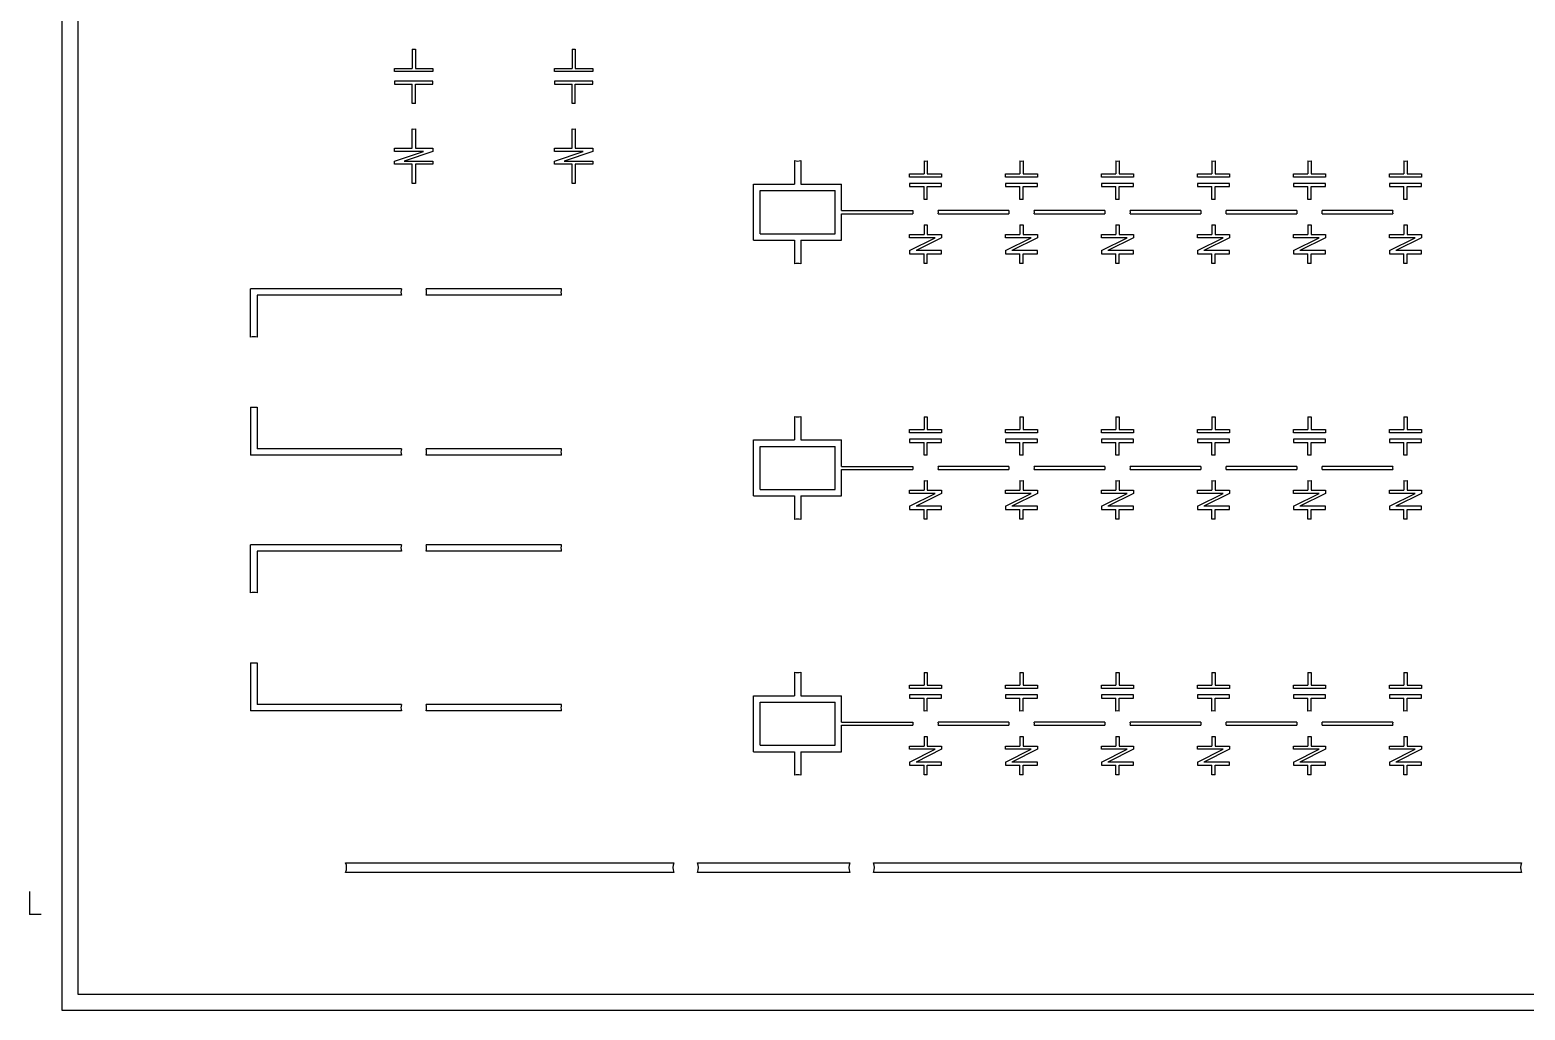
# Model space of a CAD drawing. Header units: millimetres. Extents: x -148 to 776, y -1047 to -448.
# Drawn here: x -148.3 to 319.1, y -1047.4 to -740.8 of the extents above; entities that cross this region are included whole.
import ezdxf

# ---------------------------------------------------------------- set-up
doc = ezdxf.new("R2010")
doc.units = ezdxf.units.MM
doc.header["$PDSIZE"] = -1

msp = doc.modelspace()

# ---------------------------------------------------------------- linework, layer by layer
at = {"color": 7, "linetype": 'Continuous', "lineweight": 25}
for p, q in [((-138.32, -447.82), (-138.32, -1047.42)), ((-133.32, -452.82), (-133.32, -1042.42)), ((-28.82, -746.78), (-28.82, -752.82)), ((-27.82, -746.78), (-27.82, -752.82)), ((21.18, -746.78), (21.18, -752.82)), ((22.18, -746.78), (22.18, -752.82)), ((-34.32, -752.82), (-28.82, -752.82)), ((-34.32, -753.82), (-34.32, -752.82)), ((-22.32, -753.82), (-34.32, -753.82)), ((-34.32, -756.82), (-34.32, -757.82)), ((-22.32, -756.82), (-34.32, -756.82)), ((-27.82, -752.82), (-22.32, -752.82)), ((-22.32, -752.82), (-22.32, -753.82)), ((-22.32, -757.82), (-22.32, -756.82)), ((15.68, -753.82), (15.68, -752.82)), ((15.68, -752.82), (21.18, -752.82)), ((27.68, -753.82), (15.68, -753.82)), ((27.68, -756.82), (15.68, -756.82)), ((15.68, -756.82), (15.68, -757.82)), ((22.18, -752.82), (27.68, -752.82)), ((27.68, -752.82), (27.68, -753.82)), ((27.68, -757.82), (27.68, -756.82)), ((-34.32, -757.82), (-28.82, -757.82)), ((-28.82, -763.85), (-28.82, -757.82)), ((-27.82, -757.82), (-22.32, -757.82)), ((-27.82, -763.85), (-27.82, -757.82)), ((15.68, -757.82), (21.18, -757.82)), ((21.18, -763.85), (21.18, -757.82)), ((22.18, -757.82), (27.68, -757.82)), ((22.18, -763.85), (22.18, -757.82)), ((-28.82, -777.82), (-28.82, -771.78)), ((-27.82, -771.78), (-27.82, -777.82)), ((21.18, -777.82), (21.18, -771.78)), ((22.18, -771.78), (22.18, -777.82)), ((-34.32, -778.82), (-34.32, -777.82)), ((-34.32, -777.82), (-28.82, -777.82)), ((-34.32, -781.82), (-25.32, -778.82)), ((-25.32, -778.82), (-34.32, -778.82)), ((-22.32, -778.82), (-31.32, -781.82)), ((-27.82, -777.82), (-22.32, -777.82)), ((-22.32, -777.82), (-22.32, -778.82)), ((15.68, -778.82), (15.68, -777.82)), ((15.68, -777.82), (21.18, -777.82)), ((15.68, -781.82), (24.68, -778.82)), ((24.68, -778.82), (15.68, -778.82)), ((27.68, -778.82), (18.68, -781.82)), ((22.18, -777.82), (27.68, -777.82)), ((27.68, -777.82), (27.68, -778.82)), ((-34.32, -782.82), (-34.32, -781.82)), ((-28.82, -782.82), (-34.32, -782.82)), ((-31.32, -781.82), (-22.32, -781.82)), ((-28.82, -788.85), (-28.82, -782.82)), ((-22.32, -782.82), (-27.82, -782.82)), ((-27.82, -782.82), (-27.82, -788.85)), ((-22.32, -781.82), (-22.32, -782.82)), ((15.68, -782.82), (15.68, -781.82)), ((21.18, -782.82), (15.68, -782.82)), ((18.68, -781.82), (27.68, -781.82)), ((21.18, -788.85), (21.18, -782.82)), ((27.68, -782.82), (22.18, -782.82)), ((22.18, -782.82), (22.18, -788.85)), ((27.68, -781.82), (27.68, -782.82)), ((90.68, -781.69), (90.68, -789.07)), ((92.68, -781.69), (92.68, -789.07)), ((131.18, -781.78), (131.18, -785.82)), ((132.18, -781.78), (132.18, -785.82)), ((161.18, -781.78), (161.18, -785.82)), ((162.18, -781.78), (162.18, -785.82)), ((191.18, -781.78), (191.18, -785.82)), ((192.18, -781.78), (192.18, -785.82)), ((221.18, -781.78), (221.18, -785.82)), ((222.18, -781.78), (222.18, -785.82)), ((251.18, -781.78), (251.18, -785.82)), ((252.18, -781.78), (252.18, -785.82)), ((281.18, -781.78), (281.18, -785.82)), ((282.18, -781.78), (282.18, -785.82)), ((77.93, -806.57), (77.93, -789.07)), ((77.93, -789.07), (90.68, -789.07)), ((92.68, -789.07), (105.43, -789.07)), ((105.43, -797.32), (105.43, -789.07)), ((126.68, -786.82), (126.68, -785.82)), ((126.68, -785.82), (131.18, -785.82)), ((136.68, -786.82), (126.68, -786.82)), ((136.68, -788.82), (126.68, -788.82)), ((126.68, -788.82), (126.68, -789.82)), ((126.68, -789.82), (131.18, -789.82)), ((131.18, -793.85), (131.18, -789.82)), ((132.18, -785.82), (136.68, -785.82)), ((132.18, -789.82), (136.68, -789.82)), ((132.18, -793.85), (132.18, -789.82)), ((136.68, -785.82), (136.68, -786.82)), ((136.68, -789.82), (136.68, -788.82)), ((156.68, -786.82), (156.68, -785.82)), ((156.68, -785.82), (161.18, -785.82)), ((166.68, -786.82), (156.68, -786.82)), ((166.68, -788.82), (156.68, -788.82)), ((156.68, -788.82), (156.68, -789.82)), ((156.68, -789.82), (161.18, -789.82)), ((161.18, -793.85), (161.18, -789.82)), ((162.18, -785.82), (166.68, -785.82)), ((162.18, -789.82), (166.68, -789.82)), ((162.18, -793.85), (162.18, -789.82)), ((166.68, -785.82), (166.68, -786.82)), ((166.68, -789.82), (166.68, -788.82)), ((186.68, -785.82), (191.18, -785.82)), ((186.68, -786.82), (186.68, -785.82)), ((196.68, -786.82), (186.68, -786.82)), ((196.68, -788.82), (186.68, -788.82)), ((186.68, -788.82), (186.68, -789.82)), ((186.68, -789.82), (191.18, -789.82)), ((191.18, -793.85), (191.18, -789.82)), ((192.18, -785.82), (196.68, -785.82)), ((192.18, -789.82), (196.68, -789.82)), ((192.18, -793.85), (192.18, -789.82)), ((196.68, -785.82), (196.68, -786.82)), ((196.68, -789.82), (196.68, -788.82)), ((216.68, -786.82), (216.68, -785.82)), ((216.68, -785.82), (221.18, -785.82)), ((226.68, -786.82), (216.68, -786.82)), ((216.68, -788.82), (216.68, -789.82)), ((226.68, -788.82), (216.68, -788.82)), ((216.68, -789.82), (221.18, -789.82)), ((221.18, -793.85), (221.18, -789.82)), ((222.18, -785.82), (226.68, -785.82)), ((222.18, -789.82), (226.68, -789.82)), ((222.18, -793.85), (222.18, -789.82)), ((226.68, -785.82), (226.68, -786.82)), ((226.68, -789.82), (226.68, -788.82)), ((246.68, -786.82), (246.68, -785.82)), ((246.68, -785.82), (251.18, -785.82)), ((256.68, -786.82), (246.68, -786.82)), ((256.68, -788.82), (246.68, -788.82)), ((246.68, -788.82), (246.68, -789.82)), ((246.68, -789.82), (251.18, -789.82)), ((251.18, -793.85), (251.18, -789.82)), ((252.18, -785.82), (256.68, -785.82)), ((252.18, -789.82), (256.68, -789.82)), ((252.18, -793.85), (252.18, -789.82)), ((256.68, -785.82), (256.68, -786.82)), ((256.68, -789.82), (256.68, -788.82)), ((276.68, -786.82), (276.68, -785.82)), ((276.68, -785.82), (281.18, -785.82)), ((286.68, -786.82), (276.68, -786.82)), ((276.68, -788.82), (276.68, -789.82)), ((286.68, -788.82), (276.68, -788.82)), ((276.68, -789.82), (281.18, -789.82)), ((281.18, -793.85), (281.18, -789.82)), ((282.18, -785.82), (286.68, -785.82)), ((282.18, -789.82), (286.68, -789.82)), ((282.18, -793.85), (282.18, -789.82)), ((286.68, -785.82), (286.68, -786.82)), ((286.68, -789.82), (286.68, -788.82)), ((79.93, -791.07), (103.43, -791.07)), ((79.93, -804.57), (79.93, -791.07)), ((103.43, -804.57), (103.43, -791.07)), ((105.43, -797.32), (127.72, -797.32)), ((105.43, -798.32), (127.72, -798.32)), ((105.43, -806.57), (105.43, -798.32)), ((157.72, -797.32), (135.65, -797.32)), ((135.65, -798.32), (157.72, -798.32)), ((187.72, -797.32), (165.65, -797.32)), ((165.65, -798.32), (187.72, -798.32)), ((217.72, -797.32), (195.65, -797.32)), ((195.65, -798.32), (217.72, -798.32)), ((247.72, -797.32), (225.65, -797.32)), ((225.65, -798.32), (247.72, -798.32)), ((277.72, -797.32), (255.65, -797.32)), ((255.65, -798.32), (277.72, -798.32)), ((131.18, -801.78), (131.18, -804.82)), ((132.18, -801.78), (132.18, -804.82)), ((161.18, -801.78), (161.18, -804.82)), ((162.18, -801.78), (162.18, -804.82)), ((191.18, -801.78), (191.18, -804.82)), ((192.18, -801.78), (192.18, -804.82)), ((221.18, -801.78), (221.18, -804.82)), ((222.18, -801.78), (222.18, -804.82)), ((251.18, -801.78), (251.18, -804.82)), ((252.18, -801.78), (252.18, -804.82)), ((281.18, -801.78), (281.18, -804.82)), ((282.18, -801.78), (282.18, -804.82)), ((77.93, -806.57), (90.68, -806.57)), ((79.93, -804.57), (103.43, -804.57)), ((90.68, -806.57), (90.68, -813.94)), ((92.68, -806.57), (105.43, -806.57)), ((92.68, -806.57), (92.68, -813.94)), ((126.68, -805.82), (126.68, -804.82)), ((126.68, -804.82), (131.18, -804.82)), ((126.68, -809.82), (134.68, -805.82)), ((134.68, -805.82), (126.68, -805.82)), ((136.68, -805.82), (128.68, -809.82)), ((132.18, -804.82), (136.68, -804.82)), ((136.68, -804.82), (136.68, -805.82)), ((156.68, -805.82), (156.68, -804.82)), ((156.68, -804.82), (161.18, -804.82)), ((156.68, -809.82), (164.68, -805.82)), ((164.68, -805.82), (156.68, -805.82)), ((166.68, -805.82), (158.68, -809.82)), ((162.18, -804.82), (166.68, -804.82)), ((166.68, -804.82), (166.68, -805.82)), ((186.68, -805.82), (186.68, -804.82)), ((186.68, -804.82), (191.18, -804.82)), ((186.68, -809.82), (194.68, -805.82)), ((194.68, -805.82), (186.68, -805.82)), ((196.68, -805.82), (188.68, -809.82)), ((192.18, -804.82), (196.68, -804.82)), ((196.68, -804.82), (196.68, -805.82)), ((216.68, -805.82), (216.68, -804.82)), ((216.68, -804.82), (221.18, -804.82)), ((216.68, -809.82), (224.68, -805.82)), ((224.68, -805.82), (216.68, -805.82)), ((226.68, -805.82), (218.68, -809.82)), ((222.18, -804.82), (226.68, -804.82)), ((226.68, -804.82), (226.68, -805.82)), ((246.68, -805.82), (246.68, -804.82)), ((246.68, -804.82), (251.18, -804.82)), ((246.68, -809.82), (254.68, -805.82)), ((254.68, -805.82), (246.68, -805.82)), ((256.68, -805.82), (248.68, -809.82)), ((252.18, -804.82), (256.68, -804.82)), ((256.68, -804.82), (256.68, -805.82)), ((276.68, -805.82), (276.68, -804.82)), ((276.68, -804.82), (281.18, -804.82)), ((276.68, -809.82), (284.68, -805.82)), ((284.68, -805.82), (276.68, -805.82)), ((286.68, -805.82), (278.68, -809.82)), ((282.18, -804.82), (286.68, -804.82)), ((286.68, -804.82), (286.68, -805.82)), ((126.68, -809.82), (126.68, -810.82)), ((126.68, -810.82), (131.18, -810.82)), ((136.68, -809.82), (128.68, -809.82)), ((131.18, -813.85), (131.18, -810.82)), ((132.18, -810.82), (136.68, -810.82)), ((132.18, -813.85), (132.18, -810.82)), ((136.68, -810.82), (136.68, -809.82)), ((156.68, -809.82), (156.68, -810.82)), ((156.68, -810.82), (161.18, -810.82)), ((166.68, -809.82), (158.68, -809.82)), ((161.18, -813.85), (161.18, -810.82)), ((162.18, -810.82), (166.68, -810.82)), ((162.18, -813.85), (162.18, -810.82)), ((166.68, -810.82), (166.68, -809.82)), ((186.68, -809.82), (186.68, -810.82)), ((186.68, -810.82), (191.18, -810.82)), ((196.68, -809.82), (188.68, -809.82)), ((191.18, -813.85), (191.18, -810.82)), ((192.18, -810.82), (196.68, -810.82)), ((192.18, -813.85), (192.18, -810.82)), ((196.68, -810.82), (196.68, -809.82)), ((216.68, -809.82), (216.68, -810.82)), ((216.68, -810.82), (221.18, -810.82)), ((226.68, -809.82), (218.68, -809.82)), ((221.18, -813.85), (221.18, -810.82)), ((222.18, -810.82), (226.68, -810.82)), ((222.18, -813.85), (222.18, -810.82)), ((226.68, -810.82), (226.68, -809.82)), ((246.68, -809.82), (246.68, -810.82)), ((246.68, -810.82), (251.18, -810.82)), ((256.68, -809.82), (248.68, -809.82)), ((251.18, -813.85), (251.18, -810.82)), ((252.18, -810.82), (256.68, -810.82)), ((252.18, -813.85), (252.18, -810.82)), ((256.68, -810.82), (256.68, -809.82)), ((276.68, -809.82), (276.68, -810.82)), ((276.68, -810.82), (281.18, -810.82)), ((286.68, -809.82), (278.68, -809.82)), ((281.18, -813.85), (281.18, -810.82)), ((282.18, -810.82), (286.68, -810.82)), ((282.18, -813.85), (282.18, -810.82)), ((286.68, -810.82), (286.68, -809.82)), ((-32.19, -821.82), (-79.32, -821.82)), ((-79.32, -836.86), (-79.32, -821.82)), ((17.81, -821.82), (-24.44, -821.82)), ((-32.19, -823.82), (-77.32, -823.82)), ((-77.32, -823.82), (-77.32, -836.86)), ((17.81, -823.82), (-24.44, -823.82)), ((-79.32, -858.77), (-79.32, -873.82)), ((-77.32, -858.77), (-77.32, -871.82)), ((90.68, -861.69), (90.68, -869.07)), ((92.68, -861.69), (92.68, -869.07)), ((131.18, -861.78), (131.18, -865.82)), ((132.18, -861.78), (132.18, -865.82)), ((161.18, -861.78), (161.18, -865.82)), ((162.18, -861.78), (162.18, -865.82)), ((191.18, -861.78), (191.18, -865.82)), ((192.18, -861.78), (192.18, -865.82)), ((221.18, -861.78), (221.18, -865.82)), ((222.18, -861.78), (222.18, -865.82)), ((251.18, -861.78), (251.18, -865.82)), ((252.18, -861.78), (252.18, -865.82)), ((281.18, -861.78), (281.18, -865.82)), ((282.18, -861.78), (282.18, -865.82)), ((77.93, -886.57), (77.93, -869.07)), ((77.93, -869.07), (90.68, -869.07)), ((92.68, -869.07), (105.43, -869.07)), ((105.43, -877.32), (105.43, -869.07)), ((126.68, -865.82), (131.18, -865.82)), ((126.68, -866.82), (126.68, -865.82)), ((136.68, -866.82), (126.68, -866.82)), ((136.68, -868.82), (126.68, -868.82)), ((126.68, -868.82), (126.68, -869.82)), ((132.18, -865.82), (136.68, -865.82)), ((136.68, -865.82), (136.68, -866.82)), ((136.68, -869.82), (136.68, -868.82)), ((156.68, -866.82), (156.68, -865.82)), ((156.68, -865.82), (161.18, -865.82)), ((166.68, -866.82), (156.68, -866.82)), ((156.68, -868.82), (156.68, -869.82)), ((166.68, -868.82), (156.68, -868.82)), ((162.18, -865.82), (166.68, -865.82)), ((166.68, -865.82), (166.68, -866.82)), ((166.68, -869.82), (166.68, -868.82)), ((186.68, -866.82), (186.68, -865.82)), ((186.68, -865.82), (191.18, -865.82)), ((196.68, -866.82), (186.68, -866.82)), ((186.68, -868.82), (186.68, -869.82)), ((196.68, -868.82), (186.68, -868.82)), ((192.18, -865.82), (196.68, -865.82)), ((196.68, -865.82), (196.68, -866.82)), ((196.68, -869.82), (196.68, -868.82)), ((216.68, -866.82), (216.68, -865.82)), ((216.68, -865.82), (221.18, -865.82)), ((226.68, -866.82), (216.68, -866.82)), ((216.68, -868.82), (216.68, -869.82)), ((226.68, -868.82), (216.68, -868.82)), ((222.18, -865.82), (226.68, -865.82)), ((226.68, -865.82), (226.68, -866.82)), ((226.68, -869.82), (226.68, -868.82)), ((246.68, -866.82), (246.68, -865.82)), ((246.68, -865.82), (251.18, -865.82)), ((256.68, -866.82), (246.68, -866.82)), ((256.68, -868.82), (246.68, -868.82)), ((246.68, -868.82), (246.68, -869.82)), ((252.18, -865.82), (256.68, -865.82)), ((256.68, -865.82), (256.68, -866.82)), ((256.68, -869.82), (256.68, -868.82)), ((276.68, -866.82), (276.68, -865.82)), ((276.68, -865.82), (281.18, -865.82)), ((286.68, -866.82), (276.68, -866.82)), ((286.68, -868.82), (276.68, -868.82)), ((276.68, -868.82), (276.68, -869.82)), ((282.18, -865.82), (286.68, -865.82)), ((286.68, -865.82), (286.68, -866.82)), ((286.68, -869.82), (286.68, -868.82)), ((-32.19, -873.82), (-79.32, -873.82)), ((-32.19, -871.82), (-77.32, -871.82)), ((17.81, -871.82), (-24.44, -871.82)), ((17.81, -873.82), (-24.44, -873.82)), ((79.93, -871.07), (103.43, -871.07)), ((79.93, -884.57), (79.93, -871.07)), ((103.43, -884.57), (103.43, -871.07)), ((126.68, -869.82), (131.18, -869.82)), ((131.18, -873.85), (131.18, -869.82)), ((132.18, -869.82), (136.68, -869.82)), ((132.18, -873.85), (132.18, -869.82)), ((156.68, -869.82), (161.18, -869.82)), ((161.18, -873.85), (161.18, -869.82)), ((162.18, -873.85), (162.18, -869.82)), ((162.18, -869.82), (166.68, -869.82)), ((186.68, -869.82), (191.18, -869.82)), ((191.18, -873.85), (191.18, -869.82)), ((192.18, -869.82), (196.68, -869.82)), ((192.18, -873.85), (192.18, -869.82)), ((216.68, -869.82), (221.18, -869.82)), ((221.18, -873.85), (221.18, -869.82)), ((222.18, -869.82), (226.68, -869.82)), ((222.18, -873.85), (222.18, -869.82)), ((246.68, -869.82), (251.18, -869.82)), ((251.18, -873.85), (251.18, -869.82)), ((252.18, -869.82), (256.68, -869.82)), ((252.18, -873.85), (252.18, -869.82)), ((276.68, -869.82), (281.18, -869.82)), ((281.18, -873.85), (281.18, -869.82)), ((282.18, -869.82), (286.68, -869.82)), ((282.18, -873.85), (282.18, -869.82)), ((105.43, -877.32), (127.72, -877.32)), ((105.43, -878.32), (127.72, -878.32)), ((105.43, -886.57), (105.43, -878.32)), ((157.72, -877.32), (135.65, -877.32)), ((135.65, -878.32), (157.72, -878.32)), ((187.72, -877.32), (165.65, -877.32)), ((165.65, -878.32), (187.72, -878.32)), ((217.72, -877.32), (195.65, -877.32)), ((195.65, -878.32), (217.72, -878.32)), ((247.72, -877.32), (225.65, -877.32)), ((225.65, -878.32), (247.72, -878.32)), ((277.72, -877.32), (255.65, -877.32)), ((255.65, -878.32), (277.72, -878.32)), ((131.18, -881.78), (131.18, -884.82)), ((132.18, -881.78), (132.18, -884.82)), ((161.18, -881.78), (161.18, -884.82)), ((162.18, -881.78), (162.18, -884.82)), ((191.18, -881.78), (191.18, -884.82)), ((192.18, -881.78), (192.18, -884.82)), ((221.18, -881.78), (221.18, -884.82)), ((222.18, -881.78), (222.18, -884.82)), ((251.18, -881.78), (251.18, -884.82)), ((252.18, -881.78), (252.18, -884.82)), ((281.18, -881.78), (281.18, -884.82)), ((282.18, -881.78), (282.18, -884.82)), ((77.93, -886.57), (90.68, -886.57)), ((79.93, -884.57), (103.43, -884.57)), ((90.68, -886.57), (90.68, -893.94)), ((92.68, -886.57), (105.43, -886.57)), ((92.68, -886.57), (92.68, -893.94)), ((126.68, -885.82), (126.68, -884.82)), ((126.68, -884.82), (131.18, -884.82)), ((126.68, -889.82), (134.68, -885.82)), ((134.68, -885.82), (126.68, -885.82)), ((136.68, -885.82), (128.68, -889.82)), ((132.18, -884.82), (136.68, -884.82)), ((136.68, -884.82), (136.68, -885.82)), ((156.68, -885.82), (156.68, -884.82)), ((156.68, -884.82), (161.18, -884.82)), ((156.68, -889.82), (164.68, -885.82)), ((164.68, -885.82), (156.68, -885.82)), ((166.68, -885.82), (158.68, -889.82)), ((162.18, -884.82), (166.68, -884.82)), ((166.68, -884.82), (166.68, -885.82)), ((186.68, -885.82), (186.68, -884.82)), ((186.68, -884.82), (191.18, -884.82)), ((186.68, -889.82), (194.68, -885.82)), ((194.68, -885.82), (186.68, -885.82)), ((196.68, -885.82), (188.68, -889.82)), ((192.18, -884.82), (196.68, -884.82)), ((196.68, -884.82), (196.68, -885.82)), ((216.68, -885.82), (216.68, -884.82)), ((216.68, -884.82), (221.18, -884.82)), ((216.68, -889.82), (224.68, -885.82)), ((224.68, -885.82), (216.68, -885.82)), ((226.68, -885.82), (218.68, -889.82)), ((222.18, -884.82), (226.68, -884.82)), ((226.68, -884.82), (226.68, -885.82)), ((246.68, -885.82), (246.68, -884.82)), ((246.68, -884.82), (251.18, -884.82)), ((246.68, -889.82), (254.68, -885.82)), ((254.68, -885.82), (246.68, -885.82)), ((256.68, -885.82), (248.68, -889.82)), ((252.18, -884.82), (256.68, -884.82)), ((256.68, -884.82), (256.68, -885.82)), ((276.68, -885.82), (276.68, -884.82)), ((276.68, -884.82), (281.18, -884.82)), ((276.68, -889.82), (284.68, -885.82)), ((284.68, -885.82), (276.68, -885.82)), ((286.68, -885.82), (278.68, -889.82)), ((282.18, -884.82), (286.68, -884.82)), ((286.68, -884.82), (286.68, -885.82)), ((126.68, -889.82), (126.68, -890.82)), ((126.68, -890.82), (131.18, -890.82)), ((136.68, -889.82), (128.68, -889.82)), ((131.18, -893.85), (131.18, -890.82)), ((132.18, -890.82), (136.68, -890.82)), ((132.18, -893.85), (132.18, -890.82)), ((136.68, -890.82), (136.68, -889.82)), ((156.68, -889.82), (156.68, -890.82)), ((156.68, -890.82), (161.18, -890.82)), ((166.68, -889.82), (158.68, -889.82)), ((161.18, -893.85), (161.18, -890.82)), ((162.18, -890.82), (166.68, -890.82)), ((162.18, -893.85), (162.18, -890.82)), ((166.68, -890.82), (166.68, -889.82)), ((186.68, -889.82), (186.68, -890.82)), ((186.68, -890.82), (191.18, -890.82)), ((196.68, -889.82), (188.68, -889.82)), ((191.18, -893.85), (191.18, -890.82)), ((192.18, -890.82), (196.68, -890.82)), ((192.18, -893.85), (192.18, -890.82)), ((196.68, -890.82), (196.68, -889.82)), ((216.68, -889.82), (216.68, -890.82)), ((216.68, -890.82), (221.18, -890.82)), ((226.68, -889.82), (218.68, -889.82)), ((221.18, -893.85), (221.18, -890.82)), ((222.18, -890.82), (226.68, -890.82)), ((222.18, -893.85), (222.18, -890.82)), ((226.68, -890.82), (226.68, -889.82)), ((246.68, -889.82), (246.68, -890.82)), ((246.68, -890.82), (251.18, -890.82)), ((256.68, -889.82), (248.68, -889.82)), ((251.18, -893.85), (251.18, -890.82)), ((252.18, -890.82), (256.68, -890.82)), ((252.18, -893.85), (252.18, -890.82)), ((256.68, -890.82), (256.68, -889.82)), ((276.68, -889.82), (276.68, -890.82)), ((276.68, -890.82), (281.18, -890.82)), ((286.68, -889.82), (278.68, -889.82)), ((281.18, -893.85), (281.18, -890.82)), ((282.18, -890.82), (286.68, -890.82)), ((282.18, -893.85), (282.18, -890.82)), ((286.68, -890.82), (286.68, -889.82)), ((-32.19, -901.82), (-79.32, -901.82)), ((-79.32, -916.86), (-79.32, -901.82)), ((17.81, -901.82), (-24.44, -901.82)), ((-32.19, -903.82), (-77.32, -903.82)), ((-77.32, -903.82), (-77.32, -916.86)), ((17.81, -903.82), (-24.44, -903.82)), ((-79.32, -938.77), (-79.32, -953.82)), ((-77.32, -938.77), (-77.32, -951.82)), ((90.68, -941.69), (90.68, -949.07)), ((92.68, -941.69), (92.68, -949.07)), ((131.18, -941.78), (131.18, -945.82)), ((132.18, -941.78), (132.18, -945.82)), ((161.18, -941.78), (161.18, -945.82)), ((162.18, -941.78), (162.18, -945.82)), ((191.18, -941.78), (191.18, -945.82)), ((192.18, -941.78), (192.18, -945.82)), ((221.18, -941.78), (221.18, -945.82)), ((222.18, -941.78), (222.18, -945.82)), ((251.18, -941.78), (251.18, -945.82)), ((252.18, -941.78), (252.18, -945.82)), ((281.18, -941.78), (281.18, -945.82)), ((282.18, -941.78), (282.18, -945.82)), ((126.68, -946.82), (126.68, -945.82)), ((126.68, -945.82), (131.18, -945.82)), ((136.68, -946.82), (126.68, -946.82)), ((132.18, -945.82), (136.68, -945.82)), ((136.68, -945.82), (136.68, -946.82)), ((156.68, -946.82), (156.68, -945.82)), ((156.68, -945.82), (161.18, -945.82)), ((166.68, -946.82), (156.68, -946.82)), ((162.18, -945.82), (166.68, -945.82)), ((166.68, -945.82), (166.68, -946.82)), ((186.68, -946.82), (186.68, -945.82)), ((186.68, -945.82), (191.18, -945.82)), ((196.68, -946.82), (186.68, -946.82)), ((192.18, -945.82), (196.68, -945.82)), ((196.68, -945.82), (196.68, -946.82)), ((216.68, -946.82), (216.68, -945.82)), ((216.68, -945.82), (221.18, -945.82)), ((226.68, -946.82), (216.68, -946.82)), ((222.18, -945.82), (226.68, -945.82)), ((226.68, -945.82), (226.68, -946.82)), ((246.68, -946.82), (246.68, -945.82)), ((246.68, -945.82), (251.18, -945.82)), ((256.68, -946.82), (246.68, -946.82)), ((252.18, -945.82), (256.68, -945.82)), ((256.68, -945.82), (256.68, -946.82)), ((276.68, -946.82), (276.68, -945.82)), ((276.68, -945.82), (281.18, -945.82)), ((286.68, -946.82), (276.68, -946.82)), ((282.18, -945.82), (286.68, -945.82)), ((286.68, -945.82), (286.68, -946.82)), ((-32.19, -951.82), (-77.32, -951.82)), ((17.81, -951.82), (-24.44, -951.82)), ((77.93, -966.57), (77.93, -949.07)), ((77.93, -949.07), (90.68, -949.07)), ((79.93, -951.07), (103.43, -951.07)), ((79.93, -964.57), (79.93, -951.07)), ((92.68, -949.07), (105.43, -949.07)), ((103.43, -964.57), (103.43, -951.07)), ((105.43, -957.32), (105.43, -949.07)), ((136.68, -948.82), (126.68, -948.82)), ((126.68, -948.82), (126.68, -949.82)), ((126.68, -949.82), (131.18, -949.82)), ((131.18, -953.85), (131.18, -949.82)), ((132.18, -953.85), (132.18, -949.82)), ((132.18, -949.82), (136.68, -949.82)), ((136.68, -949.82), (136.68, -948.82)), ((156.68, -948.82), (156.68, -949.82)), ((166.68, -948.82), (156.68, -948.82)), ((156.68, -949.82), (161.18, -949.82)), ((161.18, -953.85), (161.18, -949.82)), ((162.18, -949.82), (166.68, -949.82)), ((162.18, -953.85), (162.18, -949.82)), ((166.68, -949.82), (166.68, -948.82)), ((196.68, -948.82), (186.68, -948.82)), ((186.68, -948.82), (186.68, -949.82)), ((186.68, -949.82), (191.18, -949.82)), ((191.18, -953.85), (191.18, -949.82)), ((192.18, -953.85), (192.18, -949.82)), ((192.18, -949.82), (196.68, -949.82)), ((196.68, -949.82), (196.68, -948.82)), ((226.68, -948.82), (216.68, -948.82)), ((216.68, -948.82), (216.68, -949.82)), ((216.68, -949.82), (221.18, -949.82)), ((221.18, -953.85), (221.18, -949.82)), ((222.18, -953.85), (222.18, -949.82)), ((222.18, -949.82), (226.68, -949.82)), ((226.68, -949.82), (226.68, -948.82)), ((246.68, -948.82), (246.68, -949.82)), ((256.68, -948.82), (246.68, -948.82)), ((246.68, -949.82), (251.18, -949.82)), ((251.18, -953.85), (251.18, -949.82)), ((252.18, -949.82), (256.68, -949.82)), ((252.18, -953.85), (252.18, -949.82)), ((256.68, -949.82), (256.68, -948.82)), ((286.68, -948.82), (276.68, -948.82)), ((276.68, -948.82), (276.68, -949.82)), ((276.68, -949.82), (281.18, -949.82)), ((281.18, -953.85), (281.18, -949.82)), ((282.18, -953.85), (282.18, -949.82)), ((282.18, -949.82), (286.68, -949.82)), ((286.68, -949.82), (286.68, -948.82)), ((-32.19, -953.82), (-79.32, -953.82)), ((17.81, -953.82), (-24.44, -953.82)), ((105.43, -957.32), (127.72, -957.32)), ((157.72, -957.32), (135.65, -957.32)), ((187.72, -957.32), (165.65, -957.32)), ((217.72, -957.32), (195.65, -957.32)), ((247.72, -957.32), (225.65, -957.32)), ((277.72, -957.32), (255.65, -957.32)), ((105.43, -958.32), (127.72, -958.32)), ((105.43, -966.57), (105.43, -958.32)), ((131.18, -961.78), (131.18, -964.82)), ((132.18, -961.78), (132.18, -964.82)), ((135.65, -958.32), (157.72, -958.32)), ((161.18, -961.78), (161.18, -964.82)), ((162.18, -961.78), (162.18, -964.82)), ((165.65, -958.32), (187.72, -958.32)), ((191.18, -961.78), (191.18, -964.82)), ((192.18, -961.78), (192.18, -964.82)), ((195.65, -958.32), (217.72, -958.32)), ((221.18, -961.78), (221.18, -964.82)), ((222.18, -961.78), (222.18, -964.82)), ((225.65, -958.32), (247.72, -958.32)), ((251.18, -961.78), (251.18, -964.82)), ((252.18, -961.78), (252.18, -964.82)), ((255.65, -958.32), (277.72, -958.32)), ((281.18, -961.78), (281.18, -964.82)), ((282.18, -961.78), (282.18, -964.82)), ((77.93, -966.57), (90.68, -966.57)), ((79.93, -964.57), (103.43, -964.57)), ((90.68, -966.57), (90.68, -973.94)), ((92.68, -966.57), (105.43, -966.57)), ((92.68, -966.57), (92.68, -973.94)), ((126.68, -965.82), (126.68, -964.82)), ((126.68, -964.82), (131.18, -964.82)), ((134.68, -965.82), (126.68, -965.82)), ((126.68, -969.82), (134.68, -965.82)), ((136.68, -965.82), (128.68, -969.82)), ((132.18, -964.82), (136.68, -964.82)), ((136.68, -964.82), (136.68, -965.82)), ((156.68, -964.82), (161.18, -964.82)), ((156.68, -965.82), (156.68, -964.82)), ((156.68, -969.82), (164.68, -965.82)), ((164.68, -965.82), (156.68, -965.82)), ((166.68, -965.82), (158.68, -969.82)), ((162.18, -964.82), (166.68, -964.82)), ((166.68, -964.82), (166.68, -965.82)), ((186.68, -965.82), (186.68, -964.82)), ((186.68, -964.82), (191.18, -964.82)), ((186.68, -969.82), (194.68, -965.82)), ((194.68, -965.82), (186.68, -965.82)), ((196.68, -965.82), (188.68, -969.82)), ((192.18, -964.82), (196.68, -964.82)), ((196.68, -964.82), (196.68, -965.82)), ((216.68, -965.82), (216.68, -964.82)), ((216.68, -964.82), (221.18, -964.82)), ((216.68, -969.82), (224.68, -965.82)), ((224.68, -965.82), (216.68, -965.82)), ((226.68, -965.82), (218.68, -969.82)), ((222.18, -964.82), (226.68, -964.82)), ((226.68, -964.82), (226.68, -965.82)), ((246.68, -965.82), (246.68, -964.82)), ((246.68, -964.82), (251.18, -964.82)), ((254.68, -965.82), (246.68, -965.82)), ((246.68, -969.82), (254.68, -965.82)), ((256.68, -965.82), (248.68, -969.82)), ((252.18, -964.82), (256.68, -964.82)), ((256.68, -964.82), (256.68, -965.82)), ((276.68, -965.82), (276.68, -964.82)), ((276.68, -964.82), (281.18, -964.82)), ((284.68, -965.82), (276.68, -965.82)), ((276.68, -969.82), (284.68, -965.82)), ((286.68, -965.82), (278.68, -969.82)), ((282.18, -964.82), (286.68, -964.82)), ((286.68, -964.82), (286.68, -965.82)), ((126.68, -969.82), (126.68, -970.82)), ((126.68, -970.82), (131.18, -970.82)), ((136.68, -969.82), (128.68, -969.82)), ((131.18, -973.85), (131.18, -970.82)), ((132.18, -970.82), (136.68, -970.82)), ((132.18, -973.85), (132.18, -970.82)), ((136.68, -970.82), (136.68, -969.82)), ((156.68, -969.82), (156.68, -970.82)), ((156.68, -970.82), (161.18, -970.82)), ((166.68, -969.82), (158.68, -969.82)), ((161.18, -973.85), (161.18, -970.82)), ((162.18, -970.82), (166.68, -970.82)), ((162.18, -973.85), (162.18, -970.82)), ((166.68, -970.82), (166.68, -969.82)), ((186.68, -969.82), (186.68, -970.82)), ((186.68, -970.82), (191.18, -970.82)), ((196.68, -969.82), (188.68, -969.82)), ((191.18, -973.85), (191.18, -970.82)), ((192.18, -973.85), (192.18, -970.82)), ((192.18, -970.82), (196.68, -970.82)), ((196.68, -970.82), (196.68, -969.82)), ((216.68, -969.82), (216.68, -970.82)), ((216.68, -970.82), (221.18, -970.82)), ((226.68, -969.82), (218.68, -969.82)), ((221.18, -973.85), (221.18, -970.82)), ((222.18, -970.82), (226.68, -970.82)), ((222.18, -973.85), (222.18, -970.82)), ((226.68, -970.82), (226.68, -969.82)), ((246.68, -969.82), (246.68, -970.82)), ((246.68, -970.82), (251.18, -970.82)), ((256.68, -969.82), (248.68, -969.82)), ((251.18, -973.85), (251.18, -970.82)), ((252.18, -973.85), (252.18, -970.82)), ((252.18, -970.82), (256.68, -970.82)), ((256.68, -970.82), (256.68, -969.82)), ((276.68, -969.82), (276.68, -970.82)), ((276.68, -970.82), (281.18, -970.82)), ((286.68, -969.82), (278.68, -969.82)), ((281.18, -973.85), (281.18, -970.82)), ((282.18, -970.82), (286.68, -970.82)), ((282.18, -973.85), (282.18, -970.82)), ((286.68, -970.82), (286.68, -969.82)), ((-49.61, -1001.32), (52.98, -1001.32)), ((52.98, -1004.32), (-49.61, -1004.32)), ((60.39, -1001.32), (107.98, -1001.32)), ((107.98, -1004.32), (60.39, -1004.32)), ((115.39, -1001.32), (317.98, -1001.32)), ((317.98, -1004.32), (115.39, -1004.32)), ((-133.32, -1042.42), (771.08, -1042.42)), ((-138.32, -1047.42), (776.08, -1047.42))]:
    msp.add_line(p, q, dxfattribs=at)
at = {"color": 7, "linetype": 'Continuous'}
for q in [(-148.32, -1010.35), (-144.79, -1017.42)]:
    msp.add_line((-148.32, -1017.42), q, dxfattribs=at)
at = {"color": 7, "linetype": 'Continuous', "lineweight": 25}
for centre, radius, start, end in [((-28.32, -742.82), 4, 262.8192, 277.1808), ((21.68, -742.82), 4, 262.8192, 277.1808), ((-28.32, -767.82), 4, 82.8192, 97.1808), ((21.68, -767.82), 4, 82.8192, 97.1808), ((-28.32, -767.82), 4, 262.8192, 277.1808), ((21.68, -767.82), 4, 262.8192, 277.1808), ((91.68, -777.82), 4, 255.5225, 284.4775), ((131.68, -777.82), 4, 262.8192, 277.1808), ((161.68, -777.82), 4, 262.8192, 277.1808), ((191.68, -777.82), 4, 262.8192, 277.1808), ((221.68, -777.82), 4, 262.8192, 277.1808), ((251.68, -777.82), 4, 262.8192, 277.1808), ((281.68, -777.82), 4, 262.8192, 277.1808), ((-28.32, -792.82), 4, 82.8192, 97.1808), ((21.68, -792.82), 4, 82.8192, 97.1808), ((131.68, -797.82), 4, 82.8192, 97.1808), ((161.68, -797.82), 4, 82.8192, 97.1808), ((191.68, -797.82), 4, 82.8192, 97.1808), ((221.68, -797.82), 4, 82.8192, 97.1808), ((251.68, -797.82), 4, 82.8192, 97.1808), ((281.68, -797.82), 4, 82.8192, 97.1808), ((131.68, -797.82), 4, 172.8192, 187.1808), ((131.68, -797.82), 4, 352.8192, 7.1808), ((161.68, -797.82), 4, 172.8192, 187.1808), ((161.68, -797.82), 4, 352.8192, 7.1808), ((191.68, -797.82), 4, 172.8192, 187.1808), ((191.68, -797.82), 4, 352.8192, 7.1808), ((221.68, -797.82), 4, 172.8192, 187.1808), ((221.68, -797.82), 4, 352.8192, 7.1808), ((251.68, -797.82), 4, 172.8192, 187.1808), ((251.68, -797.82), 4, 352.8192, 7.1808), ((281.68, -797.82), 4, 172.8192, 187.1808), ((131.68, -797.82), 4, 262.8192, 277.1808), ((161.68, -797.82), 4, 262.8192, 277.1808), ((191.68, -797.82), 4, 262.8192, 277.1808), ((221.68, -797.82), 4, 262.8192, 277.1808), ((251.68, -797.82), 4, 262.8192, 277.1808), ((281.68, -797.82), 4, 262.8192, 277.1808), ((91.68, -817.82), 4, 75.5225, 104.4775), ((131.68, -817.82), 4, 82.8192, 97.1808), ((161.68, -817.82), 4, 82.8192, 97.1808), ((191.68, -817.82), 4, 82.8192, 97.1808), ((221.68, -817.82), 4, 82.8192, 97.1808), ((251.68, -817.82), 4, 82.8192, 97.1808), ((281.68, -817.82), 4, 82.8192, 97.1808), ((-28.32, -822.82), 4, 165.5225, 194.4775), ((-28.32, -822.82), 4, 345.5225, 14.4775), ((21.68, -822.82), 4, 165.5225, 194.4775), ((-78.32, -847.82), 11, 84.7841, 95.2159), ((-78.32, -847.82), 11, 264.7841, 275.2159), ((91.68, -857.82), 4, 255.5225, 284.4775), ((131.68, -857.82), 4, 262.8192, 277.1808), ((161.68, -857.82), 4, 262.8192, 277.1808), ((191.68, -857.82), 4, 262.8192, 277.1808), ((221.68, -857.82), 4, 262.8192, 277.1808), ((251.68, -857.82), 4, 262.8192, 277.1808), ((281.68, -857.82), 4, 262.8192, 277.1808), ((-28.32, -872.82), 4, 165.5225, 194.4775), ((-28.32, -872.82), 4, 345.5225, 14.4775), ((21.68, -872.82), 4, 165.5225, 194.4775), ((131.68, -877.82), 4, 82.8192, 97.1808), ((161.68, -877.82), 4, 82.8192, 97.1808), ((191.68, -877.82), 4, 82.8192, 97.1808), ((221.68, -877.82), 4, 82.8192, 97.1808), ((251.68, -877.82), 4, 82.8192, 97.1808), ((281.68, -877.82), 4, 82.8192, 97.1808), ((131.68, -877.82), 4, 172.8192, 187.1808), ((131.68, -877.82), 4, 352.8192, 7.1808), ((161.68, -877.82), 4, 172.8192, 187.1808), ((161.68, -877.82), 4, 352.8192, 7.1808), ((191.68, -877.82), 4, 172.8192, 187.1808), ((191.68, -877.82), 4, 352.8192, 7.1808), ((221.68, -877.82), 4, 172.8192, 187.1808), ((221.68, -877.82), 4, 352.8192, 7.1808), ((251.68, -877.82), 4, 172.8192, 187.1808), ((251.68, -877.82), 4, 352.8192, 7.1808), ((281.68, -877.82), 4, 172.8192, 187.1808), ((131.68, -877.82), 4, 262.8192, 277.1808), ((161.68, -877.82), 4, 262.8192, 277.1808), ((191.68, -877.82), 4, 262.8192, 277.1808), ((221.68, -877.82), 4, 262.8192, 277.1808), ((251.68, -877.82), 4, 262.8192, 277.1808), ((281.68, -877.82), 4, 262.8192, 277.1808), ((91.68, -897.82), 4, 75.5225, 104.4775), ((131.68, -897.82), 4, 82.8192, 97.1808), ((161.68, -897.82), 4, 82.8192, 97.1808), ((191.68, -897.82), 4, 82.8192, 97.1808), ((221.68, -897.82), 4, 82.8192, 97.1808), ((251.68, -897.82), 4, 82.8192, 97.1808), ((281.68, -897.82), 4, 82.8192, 97.1808), ((-28.32, -902.82), 4, 165.5225, 194.4775), ((-28.32, -902.82), 4, 345.5225, 14.4775), ((21.68, -902.82), 4, 165.5225, 194.4775), ((-78.32, -927.82), 11, 84.7841, 95.2159), ((-78.32, -927.82), 11, 264.7841, 275.2159), ((91.68, -937.82), 4, 255.5225, 284.4775), ((131.68, -937.82), 4, 262.8192, 277.1808), ((161.68, -937.82), 4, 262.8192, 277.1808), ((191.68, -937.82), 4, 262.8192, 277.1808), ((221.68, -937.82), 4, 262.8192, 277.1808), ((251.68, -937.82), 4, 262.8192, 277.1808), ((281.68, -937.82), 4, 262.8192, 277.1808), ((-28.32, -952.82), 4, 165.5225, 194.4775), ((-28.32, -952.82), 4, 345.5225, 14.4775), ((21.68, -952.82), 4, 165.5225, 194.4775), ((131.68, -957.82), 4, 172.8192, 187.1808), ((131.68, -957.82), 4, 82.8192, 97.1808), ((131.68, -957.82), 4, 352.8192, 7.1808), ((161.68, -957.82), 4, 172.8192, 187.1808), ((161.68, -957.82), 4, 82.8192, 97.1808), ((161.68, -957.82), 4, 352.8192, 7.1808), ((191.68, -957.82), 4, 172.8192, 187.1808), ((191.68, -957.82), 4, 82.8192, 97.1808), ((191.68, -957.82), 4, 352.8192, 7.1808), ((221.68, -957.82), 4, 172.8192, 187.1808), ((221.68, -957.82), 4, 82.8192, 97.1808), ((221.68, -957.82), 4, 352.8192, 7.1808), ((251.68, -957.82), 4, 172.8192, 187.1808), ((251.68, -957.82), 4, 82.8192, 97.1808), ((251.68, -957.82), 4, 352.8192, 7.1808), ((281.68, -957.82), 4, 172.8192, 187.1808), ((281.68, -957.82), 4, 82.8192, 97.1808), ((131.68, -957.82), 4, 262.8192, 277.1808), ((161.68, -957.82), 4, 262.8192, 277.1808), ((191.68, -957.82), 4, 262.8192, 277.1808), ((221.68, -957.82), 4, 262.8192, 277.1808), ((251.68, -957.82), 4, 262.8192, 277.1808), ((281.68, -957.82), 4, 262.8192, 277.1808), ((91.68, -977.82), 4, 75.5225, 104.4775), ((131.68, -977.82), 4, 82.8192, 97.1808), ((161.68, -977.82), 4, 82.8192, 97.1808), ((191.68, -977.82), 4, 82.8192, 97.1808), ((221.68, -977.82), 4, 82.8192, 97.1808), ((251.68, -977.82), 4, 82.8192, 97.1808), ((281.68, -977.82), 4, 82.8192, 97.1808), ((-53.32, -1002.82), 4, 337.9757, 22.0243), ((56.68, -1002.82), 4, 157.9757, 202.0243), ((56.68, -1002.82), 4, 337.9757, 22.0243), ((111.68, -1002.82), 4, 157.9757, 202.0243), ((111.68, -1002.82), 4, 337.9757, 22.0243), ((321.68, -1002.82), 4, 157.9757, 202.0243)]:
    msp.add_arc(centre, radius, start, end, dxfattribs=at)
at = {"color": 7, "linetype": 'Continuous'}
msp.add_point((-148.32, -1017.42), dxfattribs=at)

doc.saveas('drawing.dxf')
